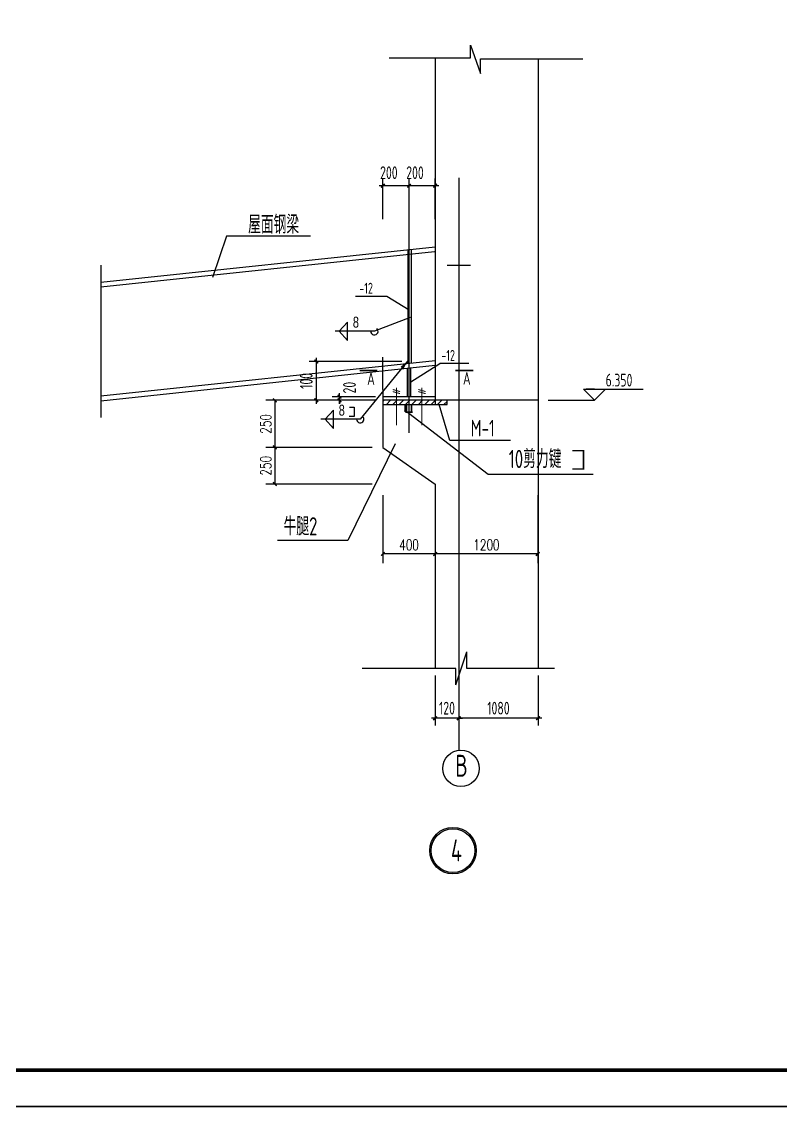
# Model space of a CAD drawing. Extents: x -73672 to 366960, y -527333 to 140666.
# Drawn here: x 207544 to 228330, y -443708 to -413509 of the extents above; entities that cross this region are included whole.
import ezdxf
from ezdxf.enums import TextEntityAlignment as Align

# ---------------------------------------------------------------- set-up
doc = ezdxf.new("R2010")
doc.units = 0
doc.header["$LTSCALE"] = 1000
doc.header["$MEASUREMENT"] = 0
doc.linetypes.add('CENTERR', pattern=[30, 25, -2, 1, -2])
for name, color, linetype in [('10', 7, 'Continuous'), ('116', 1, 'Continuous'), ('2', 2, 'CENTERR'), ('AXIS', 3, 'Continuous'), ('COLU_DE_TEXT', 7, 'Continuous'), ('DIM', 3, 'Continuous'), ('DOTE', 167, 'Continuous'), ('PUB_DIM', 3, 'Continuous'), ('PUB_TEXT', 7, 'Continuous'), ('PUB_TITLE', 4, 'Continuous'), ('SYMB', 7, 'Continuous'), ('TEXT', 3, 'Continuous'), ('建-尺寸', 3, 'Continuous'), ('文字', 7, 'Continuous')]:
    doc.layers.add(name, color=color, linetype=linetype)
doc.layers.add('Pkpm_层130', color=9, linetype='Continuous', lineweight=18)
doc.styles.add('A-DIM_T3', font='SIMPLEX', dxfattribs={"width": 0.705882, "bigfont": 'GBCBIG'})
doc.styles.add('ACC2', font='gas.shx', dxfattribs={"width": 0.7, "bigfont": 'Tssdchn.shx'})
doc.styles.add('CADF', font='Tssdeng.shx', dxfattribs={"width": 0.7, "bigfont": 'Tssdchn.shx'})
doc.styles.add('PkpmHz', font='Pkpmeng', dxfattribs={"width": 0.7, "bigfont": 'hztxt'})
doc.styles.add('TSSD_Dimension', font='Tssdeng.shx', dxfattribs={"width": 0.7, "bigfont": '1hztxt.shx'})
doc.styles.add('TSSD_Rein', font='Tssdeng.shx', dxfattribs={"width": 0.7, "bigfont": 'hztxt.shx'})
doc.dimstyles.new('A-DIM-100', dxfattribs={"dimtxt": 297.5, "dimasz": 100, "dimexe": 250, "dimexo": 300, "dimgap": 100, "dimtad": 1, "dimdec": 0, "dimzin": 0, "dimdsep": 46, "dimtxsty": 'A-DIM_T3', "dimblk": 'ARCHTICK', "dimcen": 0.09, "dimclrt": 7, "dimazin": 2, "dimtfac": 1, "dimtdec": 0, "dimtix": 1, "dimtmove": 2, "dimatfit": 3, "dimfxl": 0, "dimtolj": 1, "dimtzin": 0, "dimarcsym": 0})
doc.dimstyles.new('TSSD_100_100$0', dxfattribs={"dimtxt": 350, "dimasz": 100, "dimexe": 200, "dimexo": 200, "dimgap": 100, "dimtad": 1, "dimdec": 0, "dimzin": 0, "dimdsep": 46, "dimtxsty": 'TSSD_Dimension', "dimblk": 'ARCHTICK', "dimcen": 0, "dimdle": 100, "dimclrt": 7, "dimadec": 0, "dimazin": 0, "dimtfac": 1, "dimtdec": 0, "dimtix": 1, "dimtmove": 2, "dimatfit": 3, "dimldrblk": 'ARCHTICK', "dimfxl": 0, "dimtolj": 1, "dimtzin": 0, "dimarcsym": 0})
doc.dimstyles.new('箭头', dxfattribs={"dimtxt": 3.5, "dimasz": 2.5, "dimexe": 1, "dimexo": 1, "dimgap": 1, "dimtad": 1, "dimdec": 0, "dimlfac": 100, "dimdsep": 46, "dimtxsty": 'CADF', "dimcen": 1, "dimclrd": 256, "dimclre": 256, "dimclrt": 256, "dimadec": 0, "dimazin": 0, "dimtfac": 1, "dimtdec": 0, "dimtix": 1, "dimtmove": 2, "dimatfit": 3, "dimfxl": 0, "dimlwd": -1, "dimlwe": -1, "dimarcsym": 0})

# ---------------------------------------------------------------- blocks, each defined once
blk = doc.blocks.new('_ArchTick')
at = {"color": 0, "linetype": 'ByBlock', "const_width": 0.4}
blk.add_lwpolyline([(-0.5, -0.5), (0.5, 0.5)], dxfattribs=at)
blk = doc.blocks.new('*D7742')
at = {"layer": '10', "color": 0, "linetype": 'Continuous', "lineweight": -2}
for p, q in [((221677, -431422), (221677, -432788)), ((219507, -431612), (219507, -432788)), ((221777, -432588), (219407, -432588))]:
    blk.add_line(p, q, dxfattribs=at)
at = {"layer": 'Defpoints', "color": 0}
for p in [(221677, -431222), (219507, -431412), (219507, -432588)]:
    blk.add_point(p, dxfattribs=at)
at = {"layer": '10', "color": 0, "linetype": 'ByBlock', "lineweight": -2, "xscale": 100, "yscale": 100, "zscale": 100, "rotation": 180}
blk.add_blockref('_ArchTick', (219507, -432588), dxfattribs=at)
at = {"layer": '10', "color": 0, "linetype": 'ByBlock', "lineweight": -2, "xscale": 100, "yscale": 100, "zscale": 100}
blk.add_blockref('_ArchTick', (221677, -432588), dxfattribs=at)
at = {"layer": '10', "color": 7, "insert": (220592, -432313), "char_height": 350, "attachment_point": 5, "style": 'TSSD_Dimension'}
blk.add_mtext('\\A1;1080', dxfattribs=at)
blk = doc.blocks.new('*D7743')
at = {"layer": '10', "color": 0, "linetype": 'Continuous', "lineweight": -2}
for p, q in [((218859, -431422), (218859, -432788)), ((219507, -431612), (219507, -432788)), ((219607, -432588), (218759, -432588)), ((218859, -432588), (218759, -432588)), ((219507, -432588), (219607, -432588))]:
    blk.add_line(p, q, dxfattribs=at)
at = {"layer": 'Defpoints', "color": 0}
for p in [(218859, -431222), (219507, -431412), (218859, -432588)]:
    blk.add_point(p, dxfattribs=at)
at = {"layer": '10', "color": 0, "linetype": 'ByBlock', "lineweight": -2, "xscale": 100, "yscale": 100, "zscale": 100}
blk.add_blockref('_ArchTick', (218859, -432588), dxfattribs=at)
at = {"layer": '10', "color": 0, "linetype": 'ByBlock', "lineweight": -2, "xscale": 100, "yscale": 100, "zscale": 100, "rotation": 180}
blk.add_blockref('_ArchTick', (219507, -432588), dxfattribs=at)
at = {"layer": '10', "color": 7, "insert": (219183, -432313), "char_height": 350, "attachment_point": 5, "style": 'TSSD_Dimension'}
blk.add_mtext('\\A1;120', dxfattribs=at)
blk = doc.blocks.new('*D7744')
at = {"layer": '10', "color": 0, "linetype": 'Continuous', "lineweight": -2}
for p, q in [((218144, -418912), (218144, -417795)), ((218859, -418912), (218859, -417795)), ((218959, -417995), (218044, -417995))]:
    blk.add_line(p, q, dxfattribs=at)
at = {"layer": 'Defpoints', "color": 0}
for p in [(218144, -417995), (218144, -419112), (218859, -419112)]:
    blk.add_point(p, dxfattribs=at)
at = {"layer": '10', "color": 0, "linetype": 'ByBlock', "lineweight": -2, "xscale": 100, "yscale": 100, "zscale": 100, "rotation": 180}
blk.add_blockref('_ArchTick', (218144, -417995), dxfattribs=at)
at = {"layer": '10', "color": 0, "linetype": 'ByBlock', "lineweight": -2, "xscale": 100, "yscale": 100, "zscale": 100}
blk.add_blockref('_ArchTick', (218859, -417995), dxfattribs=at)
at = {"layer": '10', "color": 7, "insert": (218306, -417638), "char_height": 350, "attachment_point": 5, "style": 'TSSD_Dimension'}
blk.add_mtext('\\A1;200', dxfattribs=at)
blk = doc.blocks.new('*D7745')
at = {"layer": '10', "color": 0, "linetype": 'Continuous', "lineweight": -2}
for p, q in [((215604, -422711), (215604, -423976)), ((217944, -422811), (215404, -422811)), ((217229, -423876), (215404, -423876))]:
    blk.add_line(p, q, dxfattribs=at)
at = {"layer": 'Defpoints', "color": 0}
for p in [(218144, -422811), (215604, -423876), (217429, -423876)]:
    blk.add_point(p, dxfattribs=at)
at = {"layer": '10', "color": 0, "linetype": 'ByBlock', "lineweight": -2, "xscale": 100, "yscale": 100, "zscale": 100}
for p, rotation in [((215604, -422811), 90), ((215604, -423876), 270)]:
    blk.add_blockref('_ArchTick', p, dxfattribs=dict(at, rotation=rotation))
at = {"layer": '10', "color": 7, "insert": (215329, -423343), "char_height": 350, "attachment_point": 5, "rotation": 90, "style": 'TSSD_Dimension'}
blk.add_mtext('\\A1;100', dxfattribs=at)
blk = doc.blocks.new('*D7746')
at = {"layer": '10', "color": 0, "linetype": 'Continuous', "lineweight": -2}
for p, q in [((217429, -418912), (217429, -417795)), ((218144, -418912), (218144, -417795)), ((218244, -417995), (217329, -417995))]:
    blk.add_line(p, q, dxfattribs=at)
at = {"layer": 'Defpoints', "color": 0}
for p in [(217429, -417995), (217429, -419112), (218144, -419112)]:
    blk.add_point(p, dxfattribs=at)
at = {"layer": '10', "color": 0, "linetype": 'ByBlock', "lineweight": -2, "xscale": 100, "yscale": 100, "zscale": 100, "rotation": 180}
blk.add_blockref('_ArchTick', (217429, -417995), dxfattribs=at)
at = {"layer": '10', "color": 0, "linetype": 'ByBlock', "lineweight": -2, "xscale": 100, "yscale": 100, "zscale": 100}
blk.add_blockref('_ArchTick', (218144, -417995), dxfattribs=at)
at = {"layer": '10', "color": 7, "insert": (217591, -417638), "char_height": 350, "attachment_point": 5, "style": 'TSSD_Dimension'}
blk.add_mtext('\\A1;200', dxfattribs=at)
blk = doc.blocks.new('*D7747')
at = {"layer": '10', "color": 0, "linetype": 'Continuous', "lineweight": -2}
for p, q in [((216237, -423976), (216237, -423676)), ((216237, -423776), (216237, -423676)), ((217229, -423776), (216037, -423776)), ((217029, -423876), (216037, -423876)), ((216237, -423876), (216237, -423976))]:
    blk.add_line(p, q, dxfattribs=at)
at = {"layer": 'Defpoints', "color": 0}
for p in [(216237, -423776), (217229, -423876), (217429, -423776)]:
    blk.add_point(p, dxfattribs=at)
at = {"layer": '10', "color": 0, "linetype": 'ByBlock', "lineweight": -2, "xscale": 100, "yscale": 100, "zscale": 100}
for p, rotation in [((216237, -423776), 270), ((216237, -423876), 90)]:
    blk.add_blockref('_ArchTick', p, dxfattribs=dict(at, rotation=rotation))
at = {"layer": '10', "color": 7, "insert": (216512, -423529), "char_height": 350, "attachment_point": 5, "rotation": 90, "style": 'TSSD_Dimension'}
blk.add_mtext('\\A1;20', dxfattribs=at)
blk = doc.blocks.new('*D8814')
at = {"layer": 'Defpoints', "color": 0}
for p in [(218859, -426172), (221667, -426172), (218859, -428087)]:
    blk.add_point(p, dxfattribs=at)
at = {"layer": '建-尺寸', "color": 0, "lineweight": -2}
for p, q in [((218859, -426472), (218859, -428337)), ((221667, -426472), (221667, -428337)), ((221667, -428087), (218859, -428087))]:
    blk.add_line(p, q, dxfattribs=at)
at = {"layer": '建-尺寸', "color": 0, "linetype": 'ByBlock', "lineweight": -2, "xscale": 100, "yscale": 100, "zscale": 100, "rotation": 180}
blk.add_blockref('_ArchTick', (218859, -428087), dxfattribs=at)
at = {"layer": '建-尺寸', "color": 0, "linetype": 'ByBlock', "lineweight": -2, "xscale": 100, "yscale": 100, "zscale": 100}
blk.add_blockref('_ArchTick', (221667, -428087), dxfattribs=at)
at = {"layer": '建-尺寸', "color": 7, "insert": (220263, -427838), "char_height": 297.5, "attachment_point": 5, "style": 'A-DIM_T3'}
blk.add_mtext('\\A1;1200', dxfattribs=at)
blk = doc.blocks.new('*D8815')
at = {"layer": 'Defpoints', "color": 0}
for p in [(217429, -426172), (218859, -426172), (217429, -428087)]:
    blk.add_point(p, dxfattribs=at)
at = {"layer": '建-尺寸', "color": 0, "lineweight": -2}
for p, q in [((217429, -426472), (217429, -428337)), ((218859, -426472), (218859, -428337)), ((218859, -428087), (217429, -428087))]:
    blk.add_line(p, q, dxfattribs=at)
at = {"layer": '建-尺寸', "color": 0, "linetype": 'ByBlock', "lineweight": -2, "xscale": 100, "yscale": 100, "zscale": 100, "rotation": 180}
blk.add_blockref('_ArchTick', (217429, -428087), dxfattribs=at)
at = {"layer": '建-尺寸', "color": 0, "linetype": 'ByBlock', "lineweight": -2, "xscale": 100, "yscale": 100, "zscale": 100}
blk.add_blockref('_ArchTick', (218859, -428087), dxfattribs=at)
at = {"layer": '建-尺寸', "color": 7, "insert": (218144, -427838), "char_height": 297.5, "attachment_point": 5, "style": 'A-DIM_T3'}
blk.add_mtext('\\A1;400', dxfattribs=at)
blk = doc.blocks.new('*D8816')
at = {"layer": 'Defpoints', "color": 0}
for p in [(217429, -423876), (214468, -425168), (217429, -425168)]:
    blk.add_point(p, dxfattribs=at)
at = {"layer": '建-尺寸', "color": 0, "lineweight": -2}
for p, q in [((217129, -423876), (214218, -423876)), ((214468, -423876), (214468, -425168)), ((217129, -425168), (214218, -425168))]:
    blk.add_line(p, q, dxfattribs=at)
at = {"layer": '建-尺寸', "color": 0, "linetype": 'ByBlock', "lineweight": -2, "xscale": 100, "yscale": 100, "zscale": 100}
for p, rotation in [((214468, -423876), 90), ((214468, -425168), 270)]:
    blk.add_blockref('_ArchTick', p, dxfattribs=dict(at, rotation=rotation))
at = {"layer": '建-尺寸', "color": 7, "insert": (214220, -424522), "char_height": 297.5, "attachment_point": 5, "rotation": 90, "style": 'A-DIM_T3'}
blk.add_mtext('\\A1;250', dxfattribs=at)
blk = doc.blocks.new('*D8817')
at = {"layer": 'Defpoints', "color": 0}
for p in [(217429, -425168), (214468, -426172), (217429, -426172)]:
    blk.add_point(p, dxfattribs=at)
at = {"layer": '建-尺寸', "color": 0, "lineweight": -2}
for p, q in [((217129, -425168), (214218, -425168)), ((214468, -425168), (214468, -426172)), ((217129, -426172), (214218, -426172))]:
    blk.add_line(p, q, dxfattribs=at)
at = {"layer": '建-尺寸', "color": 0, "linetype": 'ByBlock', "lineweight": -2, "xscale": 100, "yscale": 100, "zscale": 100}
for p, rotation in [((214468, -425168), 90), ((214468, -426172), 270)]:
    blk.add_blockref('_ArchTick', p, dxfattribs=dict(at, rotation=rotation))
at = {"layer": '建-尺寸', "color": 7, "insert": (214220, -425670), "char_height": 297.5, "attachment_point": 5, "rotation": 90, "style": 'A-DIM_T3'}
blk.add_mtext('\\A1;250', dxfattribs=at)

msp = doc.modelspace()

# ---------------------------------------------------------------- hatches: boundary and pattern name
at = {"linetype": 'Continuous'}
h = msp.add_hatch(dxfattribs=at)
h.set_pattern_fill('ANSI31', color=3, scale=39, angle=180, style=0)
h.set_pattern_definition([(45, (-927703.37, -267238.84), (-87.557497, 87.557497), [])])
h.paths.add_polyline_path([(217429.47, -423992.78), (217429.47, -423875.97), (219184.47, -423875.97), (219184.47, -423992.78)])
at = {"layer": 'TEXT'}
h = msp.add_hatch(color=256, dxfattribs=at)
h.paths.add_polyline_path([(219984.7, -436216.72, -1), (218709.7, -436216.72, -1)])
h.paths.add_polyline_path([(218747.2, -436216.72, 1), (219947.2, -436216.72, 1)], flags=16)

# ---------------------------------------------------------------- linework, layer by layer
at = {"color": 0}
for p, q in [((219830.08, -414489.08), (219830.08, -414142.14)), ((219830.08, -414142.14), (220100.55, -414920.28)), ((217597.63, -414489.08), (219830.08, -414489.08)), ((218859.47, -414489.08), (218859.47, -423992.78)), ((219830.08, -414489.08), (219830.08, -414489.08)), ((220100.55, -414920.28), (220100.55, -414517.79)), ((220100.55, -414517.79), (222904.53, -414517.79)), ((218189.47, -423370.24), (218986.78, -422870.36)), ((221676.66, -423875.97), (218859.47, -423875.97)), ((221950.58, -423875.97), (223224.8, -423875.97)), ((217766.06, -425066.49), (216470.06, -427717.35)), ((217429.47, -425167.58), (218859.47, -426172.12)), ((220315.1, -425895.48), (223186.17, -425895.48)), ((218859.47, -426172.12), (218859.47, -431221.95)), ((216470.06, -427717.35), (214538.13, -427717.35))]:
    msp.add_line(p, q, dxfattribs=at)
at = {"color": 3, "linetype": 'Continuous'}
for p, q in [((221676.66, -414517.79), (221676.66, -431221.95)), ((213142.35, -419375.22), (212762.9, -420512.9)), ((215447.53, -419375.22), (213142.35, -419375.22)), ((218859.47, -419675.97), (209700.3, -420647.05)), ((218859.47, -419675.97), (218859.47, -423875.97)), ((218838.78, -419804.31), (209700.3, -420778.73)), ((209700.3, -420169.87), (209700.3, -424349.48)), ((219824.47, -420179.07), (219184.47, -420179.07)), ((218859.47, -422794.29), (209700.3, -423765.37)), ((217429.47, -423575.97), (217429.47, -422695.53)), ((218859.47, -422925.97), (209700.3, -423897.05)), ((218099.47, -423775.97), (218099.47, -423006.54)), ((218189.47, -423775.97), (218189.47, -422997)), ((217429.47, -423575.97), (217429.47, -425167.58)), ((218859.47, -423775.97), (217429.47, -423775.97)), ((219184.47, -423875.97), (217429.47, -423875.97))]:
    msp.add_line(p, q, dxfattribs=at)
for p, q in [((218107.24, -419760.55), (218107.24, -422874.04)), ((218197.24, -419760.55), (218197.24, -422864.5)), ((217538.15, -421027.8), (216676.87, -421027.8)), ((218144.47, -421404.01), (217538.15, -421027.8)), ((219784.81, -422870.36), (218986.78, -422870.36))]:
    msp.add_line(p, q)
at = {"color": 3, "linetype": 'Continuous', "const_width": 26}
for points in [[(217897.78, -423636.02), (217697, -423579.36)], [(217897.78, -423693.05), (217697.01, -423636.4)], [(217797.4, -423526.73), (217797.4, -424558.17)], [(218596.08, -423636.02), (218395.31, -423579.36)], [(218596.09, -423693.05), (218395.31, -423636.4)], [(218495.7, -423526.73), (218495.7, -424558.17)]]:
    msp.add_lwpolyline(points, dxfattribs=at)
at = {"color": 3, "linetype": 'Continuous'}
msp.add_lwpolyline([(219184.47, -423875.97), (217429.47, -423875.97), (217429.47, -423992.78), (219184.47, -423992.78)], close=True, dxfattribs=at)
at = {"color": 0, "linetype": 'ByBlock', "lineweight": -2}
msp.add_circle((219565.67, -433963.96), 500, dxfattribs=at)
at = {"layer": '10', "color": 3, "linetype": 'Continuous'}
for p, q in [((219260.28, -424976.16), (218964.14, -423992.78)), ((216511.55, -424064.32), (216638.46, -424064.32)), ((216638.46, -424064.32), (216638.46, -424323.93)), ((216638.46, -424323.93), (216503.61, -424323.93))]:
    msp.add_line(p, q, dxfattribs=at)
msp.add_lwpolyline([(218099.47, -422803.5, 0, 100, 0), (217950.38, -422990.66, 30, 30, 0)], format="xyseb", dxfattribs=at)
at = {"layer": '10', "color": 3, "linetype": 'Continuous', "const_width": 39}
for points in [[(217279.3, -423059.28), (216791.78, -423059.28)], [(219903.36, -423059.28), (219415.84, -423059.28)]]:
    msp.add_lwpolyline(points, dxfattribs=at)
at = {"layer": '10', "color": 3, "linetype": 'Continuous'}
for centre in [(217195.34, -421984, 100), (216808.67, -424396.79)]:
    msp.add_arc(centre, 100, 180, 51.459841, dxfattribs=at)
at = {"layer": '116', "const_width": 45, "elevation": -295}
for points in [[(218040.59, -423997.9), (218040.59, -424197.9)], [(218070.59, -423997.9), (218070.59, -424197.9)], [(218210.59, -423997.9), (218210.59, -424197.9)], [(218240.59, -424197.9), (218040.59, -424197.9)]]:
    msp.add_lwpolyline(points, dxfattribs=at)
at = {"layer": '2'}
for p, q in [((216461.11, -421734, 100), (216230.71, -421984, 100)), ((216461.11, -422234, 100), (216461.11, -421734, 100)), ((216461.11, -422234, 100), (216230.71, -421984, 100)), ((216074.44, -424146.79), (215844.04, -424396.79)), ((216074.44, -424646.79), (216074.44, -424146.79)), ((216074.44, -424646.79), (215844.04, -424396.79))]:
    msp.add_line(p, q, dxfattribs=at)
at = {"layer": 'AXIS', "color": 3, "linetype": 'Continuous'}
for p, q in [((220919.73, -424976.16), (219260.28, -424976.16)), ((219421.32, -431676.34), (219724.5, -430767.56)), ((219724.5, -431221.95), (219724.5, -430767.56)), ((219421.32, -431221.95), (216857.94, -431221.95)), ((219421.32, -431676.34), (219421.32, -431221.95)), ((222130.94, -431221.95), (219724.5, -431221.95))]:
    msp.add_line(p, q, dxfattribs=at)
at = {"layer": 'DOTE'}
for p, q in [((218144.47, -424768.79), (218144.47, -417867.09)), ((219506.64, -417780.23), (219506.64, -433453.23))]:
    msp.add_line(p, q, dxfattribs=at)
at = {"layer": 'PUB_DIM', "lineweight": -3, "ltscale": 1.5}
for p, q in [((222922.4, -423573.57), (224556.2, -423573.57)), ((223224.8, -423875.97), (222922.4, -423573.57)), ((223224.8, -423573.57), (222997.28, -423573.57)), ((223527.2, -423573.57), (223224.8, -423875.97))]:
    msp.add_line(p, q, dxfattribs=at)
at = {"layer": 'PUB_DIM', "const_width": 40}
msp.add_lwpolyline([(222620.39, -425257.58), (222920.39, -425257.58), (222920.39, -425757.58), (222620.39, -425757.58)], dxfattribs=at)
at = {"layer": 'PUB_TITLE'}
for points in [[(185241.64, -443233.5), (333941.64, -443233.5), (333941.64, -359133.5), (185241.64, -359133.5)], [(185241.64, -527333.5), (333941.64, -527333.5), (333941.64, -443233.5), (185241.64, -443233.5)]]:
    msp.add_lwpolyline(points, close=True, dxfattribs=at)
at = {"layer": 'PUB_TITLE', "const_width": 100}
msp.add_lwpolyline([(187741.64, -442233.5), (332941.64, -442233.5), (332941.64, -360133.5), (187741.64, -360133.5)], close=True, dxfattribs=at)
at = {"layer": 'TEXT'}
for radius in [637.5, 600]:
    msp.add_circle((219347.2, -436216.72), radius, dxfattribs=at)
at = {"layer": '文字'}
msp.add_line((218019.71, -424136.52), (220315.1, -425895.48), dxfattribs=at)

# ---------------------------------------------------------------- texts
at = {"layer": 'COLU_DE_TEXT', "style": 'TSSD_Rein', "width": 0.7}
msp.add_text('B', height=600, dxfattribs=at).set_placement((219409.93, -434191.76))
at = {"layer": 'Pkpm_层130', "style": 'PkpmHz', "width": 0.7}
for s, p in [('屋面钢梁', (213734.6, -419309.69)), ('10剪力键', (220873.23, -425733.21)), ('牛腿2', (214706.29, -427579.27))]:
    msp.add_text(s, height=500, dxfattribs=at).set_placement(p)
at = {"layer": 'PUB_TEXT', "style": 'TSSD_Dimension', "width": 0.7}
for s, height, p in [('A', 350, (219620.44, -423448.71)), ('A', 350, (216996.38, -423454.32)), ('M-1', 455, (219831.47, -424865.4))]:
    msp.add_text(s, height=height, dxfattribs=at).set_placement(p)
msp.add_text('6.350', height=350, dxfattribs=at).set_placement((223895.04, -423322.17), align=Align.MIDDLE)
at = {"layer": 'SYMB', "style": 'ACC2', "width": 0.75}
for p in [(216604.73, -421884, 100), (216218.06, -424296.79)]:
    msp.add_text('8', height=300, dxfattribs=at).set_placement(p)
at = {"layer": 'TEXT', "width": 0.7}
for s, height, style, p in [('-12', 300, 'TSSD_Rein', (216781.26, -420954.23)), ('-12', 300, 'TSSD_Rein', (219027.92, -422796.79)), ('4', 600, 'TSSD_Dimension', (219290.98, -436510.97))]:
    msp.add_text(s, height=height, dxfattribs=dict(at, style=style)).set_placement(p)

# ---------------------------------------------------------------- dimensions: what is measured, and where the dimension line sits
at = {"layer": '10', "color": 3, "linetype": 'Continuous'}
for base, p1, p2, angle, text, override, picture, middle in [((217429.47, -417995.13), (218144.47, -419111.91), (217429.47, -419111.91), 180, '200', {"dimtxsty": 'TSSD_Dimension', "dimfxl": 250}, '*D7746', (217590.62, -417637.63)), ((218144.47, -417995.13), (218859.47, -419111.91), (218144.47, -419111.91), 180, '200', {"dimtxsty": 'TSSD_Dimension', "dimfxl": 250}, '*D7744', (218305.62, -417637.63)), ((216237.48, -423775.97), (217229.47, -423875.97), (217429.47, -423775.97), 90, '20', {"dimfxl": 250}, '*D7747', (216512.48, -423528.77))]:
    dim = msp.add_linear_dim(base=base, p1=p1, p2=p2, angle=angle, text=text, dimstyle='TSSD_100_100$0', override=override, dxfattribs=at)
    dim.commit()
    dim.dimension.update_dxf_attribs({"geometry": picture, "text_midpoint": middle, "dimtype": 160})
for base, p1, p2, angle, text, override, picture, middle in [((215603.51, -423875.97), (218144.47, -422810.75), (217429.47, -423875.97), 90, '100', {"dimfxl": 250}, '*D7745', (215328.51, -423343.36)), ((218859.47, -432588.18), (219506.64, -431412.12), (218859.47, -431221.95), 180, '120', {"dimtxsty": 'TSSD_Dimension', "dimfxl": 250}, '*D7743', (219183.05, -432313.18)), ((219506.64, -432588.18), (221676.66, -431221.95), (219506.64, -431412.12), 180, '1080', {"dimtxsty": 'TSSD_Dimension', "dimfxl": 250}, '*D7742', (220591.65, -432313.18))]:
    dim = msp.add_linear_dim(base=base, p1=p1, p2=p2, angle=angle, text=text, dimstyle='TSSD_100_100$0', override=override, dxfattribs=at)
    dim.commit()
    dim.dimension.update_dxf_attribs({"geometry": picture, "text_midpoint": middle})
at = {"layer": '建-尺寸', "color": 0}
for p1, p2, distance, text, picture, middle in [((217429.47, -423875.97), (217429.47, -425167.58), -2961.13, '250', '*D8816', (214219.59, -424521.77)), ((217429.47, -425167.58), (217429.47, -426172.12), -2961.13, '250', '*D8817', (214219.59, -425669.85)), ((218859.47, -426172.12), (217429.47, -426172.12), 1914.97, '400', '*D8815', (218144.47, -427838.34)), ((221666.72, -426172.12), (218859.47, -426172.12), 1914.97, '1200', '*D8814', (220263.09, -427838.34))]:
    dim = msp.add_aligned_dim(p1=p1, p2=p2, distance=distance, text=text, dimstyle='A-DIM-100', dxfattribs=at)
    dim.commit()
    dim.dimension.update_dxf_attribs({"geometry": picture, "text_midpoint": middle})

# ---------------------------------------------------------------- leaders
at = {"layer": 'DIM'}
for points in [[(218174.34, -421602.04, 100), (217195.34, -421984, 100), (216116.31, -421984, 100)], [(218099.47, -422803.5), (216808.67, -424396.79), (215729.65, -424396.79)]]:
    msp.add_leader(points, dimstyle='箭头', override={"dimscale": 1, "dimtad": 0}, dxfattribs=at)

doc.saveas('drawing.dxf')
